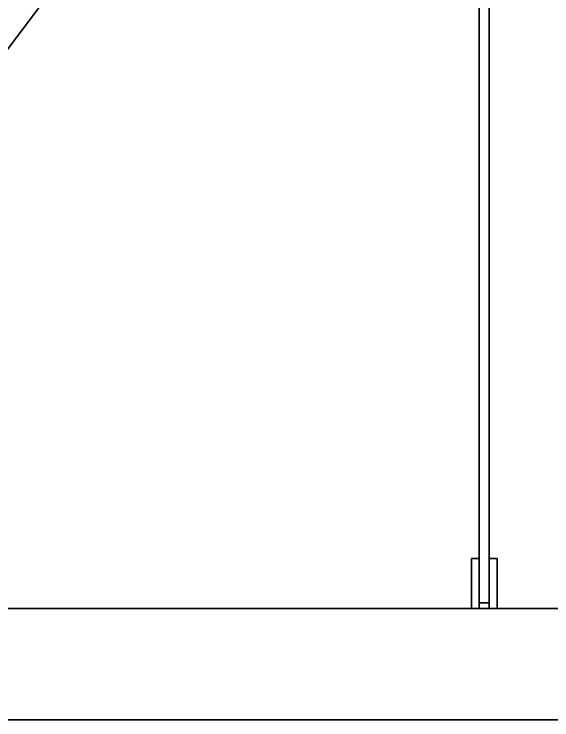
# Model space of a CAD drawing. Header units: millimetres. Extents: x 17761 to 20241, y 14124 to 15516.
# Drawn here: x 18244 to 18726, y 14186 to 14819 of the extents above; entities that cross this region are included whole.
import ezdxf

# ---------------------------------------------------------------- set-up
doc = ezdxf.new("R2010")
doc.units = ezdxf.units.MM
doc.header["$LTSCALE"] = 50
doc.header["$MEASUREMENT"] = 0
for name, color, linetype in [('GOLVE', 7, 'Continuous'), ('INREDNING_E', 7, 'Continuous'), ('VÄGG_InnerE', 7, 'Continuous')]:
    doc.layers.add(name, color=color, linetype=linetype)

# ---------------------------------------------------------------- blocks, each defined once
blk = doc.blocks.new('Wall_7ABDCC86-CE26-D940-BAFC-B3441CF287DD', base_point=(20141, 14285.5))
at = {"layer": 'VÄGG_InnerE'}
mesh = blk.add_polyface(dxfattribs=at)
corners = [(18761, 14285.5, 2100), (18761, 14285.5), (17761, 14285.5), (17761, 14285.5, 2130), (20141, 14285.5, 2130), (20141, 14285.5), (19461, 14285.5), (19461, 14285.5, 2100), (18761, 14185.5, 2100), (18761, 14185.5), (17761, 14185.5), (17761, 14185.5, 2130), (20141, 14185.5, 2130), (20141, 14185.5), (19461, 14185.5), (19461, 14185.5, 2100)]
mesh.append_faces([[corners[k] for k in face] for face in [(1, 0, 8, 9), (1, 9, 10, 2), (3, 2, 10, 11), (11, 12, 4, 3), (4, 12, 13, 5), (14, 6, 5, 13), (7, 6, 14, 15), (0, 7, 15, 8)]])
mesh.append_faces([[corners[k] for k in face] for face in [(2, 0, 1), (13, 15, 14)]], dxfattribs={"vtx0": -1})
mesh.append_faces([[corners[k] for k in face] for face in [(5, 7, 4), (10, 8, 11)]], dxfattribs={"vtx0": -1, "vtx1": -1})
mesh.append_faces([[corners[k] for k in face] for face in [(7, 3, 4), (8, 12, 11)]], dxfattribs={"vtx0": -1, "vtx2": -1})
mesh.append_faces([[corners[k] for k in face] for face in [(6, 7, 5), (9, 8, 10)]], dxfattribs={"vtx1": -1})
mesh.append_faces([[corners[k] for k in face] for face in [(7, 0, 3), (2, 3, 0), (8, 15, 12), (13, 12, 15)]], dxfattribs={"vtx1": -1, "vtx2": -1})
blk = doc.blocks.new('Wall_247B39A9-46F9-554F-9393-23DBF6313BC6', base_point=(18661, 14890.5))
at = {"layer": 'INREDNING_E'}
mesh = blk.add_polyface(dxfattribs=at)
corners = [(18661, 14890.5, 2130), (18661, 14290.5, 2130), (18670, 14290.5, 2130), (18670, 14890.5, 2130), (18661, 14890.5), (18661, 14290.5), (18670, 14290.5), (18670, 14890.5)]
mesh.append_faces([[corners[k] for k in face] for face in [(0, 1, 2, 3), (4, 5, 1, 0), (2, 1, 5, 6), (3, 2, 6, 7), (4, 0, 3, 7), (7, 6, 5, 4)]])
blk = doc.blocks.new('Slab_666D2170-A6CC-6E41-A5F8-8E82F85023F7', base_point=(17861, 15415.5))
at = {"layer": 'GOLVE'}
mesh = blk.add_polyface(dxfattribs=at)
corners = [(17861, 15415.5), (20141, 15415.5), (20141, 14285.5), (17861, 14285.5), (17881, 15395.5), (17881, 15325.5), (18641, 15325.5), (18641, 15395.5)]
mesh.append_faces([[corners[k] for k in face] for face in [(2, 6, 1), (1, 7, 0)]], dxfattribs={"vtx0": -1, "vtx1": -1})
mesh.append_faces([[corners[k] for k in face] for face in [(4, 3, 0), (3, 5, 6), (1, 6, 7)]], dxfattribs={"vtx0": -1, "vtx2": -1})
mesh.append_faces([[corners[k] for k in face] for face in [(4, 5, 3), (7, 4, 0), (2, 3, 6)]], dxfattribs={"vtx1": -1, "vtx2": -1})
blk = doc.blocks.new('Slab_7E091177-F849-8F4E-931E-B405589C6749', base_point=(18670, 14285.5))
at = {"layer": 'INREDNING_E'}
mesh = blk.add_polyface(dxfattribs=at)
corners = [(18670, 14285.5, 340), (18670, 14285.5, 300), (18677, 14285.5, 300), (18677, 14285.5, 340), (18670, 14330.5, 340), (18670, 14330.5, 300), (18677, 14330.5, 300), (18677, 14330.5, 340)]
mesh.append_faces([[corners[k] for k in face] for face in [(0, 1, 2, 3), (4, 5, 1, 0), (2, 1, 5, 6), (3, 2, 6, 7), (4, 0, 3, 7), (7, 6, 5, 4)]])
blk = doc.blocks.new('Slab_7F0D145A-0DD3-2D40-A82A-E2BE876FD6F2', base_point=(18670, 14285.5))
at = {"layer": 'INREDNING_E'}
mesh = blk.add_polyface(dxfattribs=at)
corners = [(18670, 14285.5, 1830), (18670, 14285.5, 1790), (18677, 14285.5, 1790), (18677, 14285.5, 1830), (18670, 14330.5, 1830), (18670, 14330.5, 1790), (18677, 14330.5, 1790), (18677, 14330.5, 1830)]
mesh.append_faces([[corners[k] for k in face] for face in [(0, 1, 2, 3), (4, 5, 1, 0), (2, 1, 5, 6), (3, 2, 6, 7), (4, 0, 3, 7), (7, 6, 5, 4)]])
blk = doc.blocks.new('Slab_D0249996-2A77-F345-B649-E3C17DA573DF', base_point=(18661, 14285.5))
at = {"layer": 'INREDNING_E'}
mesh = blk.add_polyface(dxfattribs=at)
corners = [(18661, 14285.5, 340), (18661, 14285.5, 300), (18661, 14330.5, 300), (18661, 14330.5, 340), (18654, 14285.5, 340), (18654, 14285.5, 300), (18654, 14330.5, 300), (18654, 14330.5, 340)]
mesh.append_faces([[corners[k] for k in face] for face in [(0, 1, 2, 3), (4, 5, 1, 0), (2, 1, 5, 6), (3, 2, 6, 7), (4, 0, 3, 7), (7, 6, 5, 4)]])
blk = doc.blocks.new('Slab_EABF87F4-3058-DC4C-982A-013A7D57BEC9', base_point=(18661, 14285.5))
at = {"layer": 'INREDNING_E'}
mesh = blk.add_polyface(dxfattribs=at)
corners = [(18661, 14285.5, 1830), (18661, 14285.5, 1790), (18661, 14330.5, 1790), (18661, 14330.5, 1830), (18654, 14285.5, 1830), (18654, 14285.5, 1790), (18654, 14330.5, 1790), (18654, 14330.5, 1830)]
mesh.append_faces([[corners[k] for k in face] for face in [(0, 1, 2, 3), (4, 5, 1, 0), (2, 1, 5, 6), (3, 2, 6, 7), (4, 0, 3, 7), (7, 6, 5, 4)]])

msp = doc.modelspace()

# ---------------------------------------------------------------- block references
at = {"layer": 'GOLVE', "linetype": 'Continuous'}
msp.add_blockref('Slab_666D2170-A6CC-6E41-A5F8-8E82F85023F7', (17861, 15415.5), dxfattribs=at)
at = {"layer": 'INREDNING_E'}
msp.add_blockref('Wall_247B39A9-46F9-554F-9393-23DBF6313BC6', (18661, 14890.5), dxfattribs=at)
at = {"layer": 'INREDNING_E', "linetype": 'Continuous'}
for name, p in [('Slab_D0249996-2A77-F345-B649-E3C17DA573DF', (18661, 14285.5)), ('Slab_EABF87F4-3058-DC4C-982A-013A7D57BEC9', (18661, 14285.5)), ('Slab_7E091177-F849-8F4E-931E-B405589C6749', (18670, 14285.5)), ('Slab_7F0D145A-0DD3-2D40-A82A-E2BE876FD6F2', (18670, 14285.5))]:
    msp.add_blockref(name, p, dxfattribs=at)
at = {"layer": 'VÄGG_InnerE'}
msp.add_blockref('Wall_7ABDCC86-CE26-D940-BAFC-B3441CF287DD', (20141, 14285.5), dxfattribs=at)

doc.saveas('drawing.dxf')
